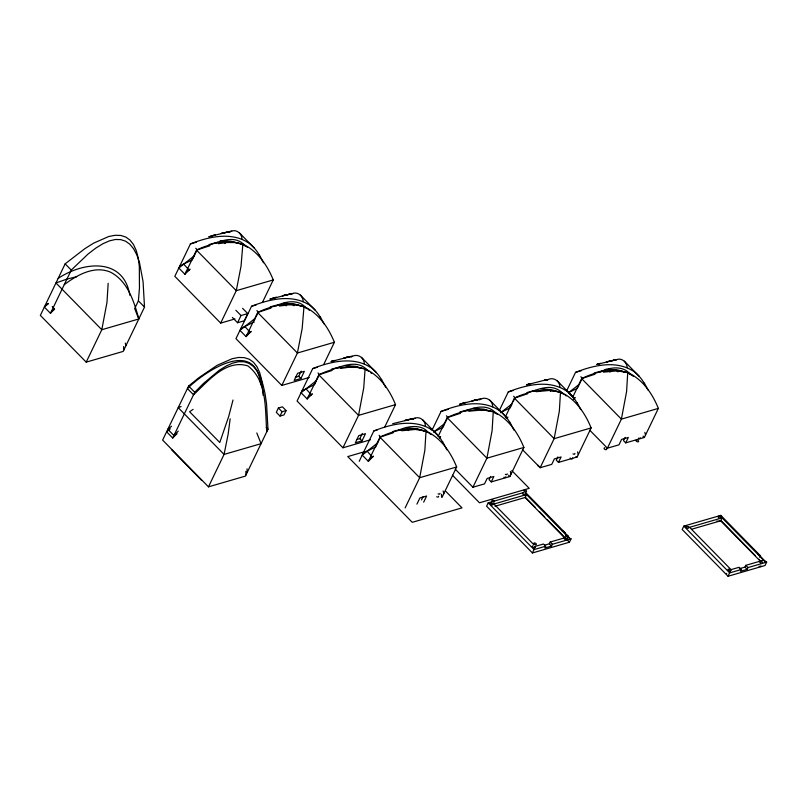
<?xml version="1.0" encoding="UTF-8"?>
<svg xmlns="http://www.w3.org/2000/svg" width="807" height="807" viewBox="0 0 807 807"><rect width="100%" height="100%" fill="white"/><g stroke="black" fill="none" stroke-linecap="round" stroke-linejoin="round"><path stroke-width="1.21" d="M135.294 307.296L138.4 300.85L139.46 287.928L139.329 266.32L138.138 257.645L136.191 250.382L133.488 244.531L130.038 240.093L125.842 237.076L120.889 235.473L115.179 235.281L108.723 236.512L93.551 243.2L84.836 248.677L65.145 263.859L40.35 315.386L86.198 362.141L123.178 351.408L144.514 307.084L143.071 281.714L139.44 262.275L136.786 254.78L133.589 248.758L129.836 244.228L125.539 241.172L120.687 239.598L115.28 239.508L109.318 240.9L102.812 243.775L95.751 248.132L88.134 253.973L71.258 270.093L50.458 313.328L44.345 307.094L48.259 303.815M230.156 418.833L228.169 434.035L224.074 454.412L208.468 486.843L162.621 440.077L188.626 386.039L198.845 377.737L217.022 365.379L232.204 358.691L238.66 357.461L244.37 357.652L249.323 359.256L253.519 362.272L256.969 366.711L259.672 372.562L261.609 379.825L263.102 395.228M759.68 555.791L759.518 554.873L757.733 554.187M233.001 400.03L228.714 416.442L219.776 442.498L189.635 411.762L193.075 409.361M86.198 362.141L101.803 329.72L106.978 302.363L108.168 283.287M247.315 242.12C230.086 231.649 207.954 236.986 190.432 243.906L174.826 276.337L220.674 323.093L234.988 318.936M194.245 255.839L178.811 268.045L184.924 274.279L196.545 250.14L209.86 245.732M192.792 258.865L197.18 249.736L195.728 248.253M224.931 243.532L225.98 241.343M220.674 323.093L236.28 290.671L241.041 266.159L242.705 245.994L242.625 244.057L234.918 242.584L227.211 242.504L218.294 243.694M170.327 428.769L166.605 431.785L172.718 438.019L194.739 392.273L203.455 383.466L219.232 370.312L226.293 365.954L232.799 363.079L238.751 361.687L244.158 361.778L249.01 363.352L253.317 366.408L257.07 370.938L260.268 376.95L262.911 384.455L265.009 393.433L266.552 403.893L267.985 429.263L245.449 476.1L208.468 486.843M232.396 317.474L237.561 322.739L241.031 315.537L247.749 313.58L242.594 308.324M247.749 313.58L244.279 320.783L237.561 322.739M308.445 304.471C291.216 293.99 269.094 299.326 251.562 306.257L235.957 338.678L281.804 385.443L309.242 377.474M262.557 302.151L273.26 279.928C267.299 265.2 257.524 250.816 242.625 244.057M240.869 328.469L253.438 322.215L255.375 318.19L239.941 330.386L246.054 336.62L257.675 312.491L270.991 308.082M255.869 317.171L258.321 312.087A125.186 98.837 12.7 0 1 265.796 308.95C277.215 304.753 290.117 302.03 301.939 306.257M286.061 305.883L287.121 303.694M281.804 385.443L297.41 353.012L302.171 328.51L303.836 308.345L303.765 306.408L296.048 304.935L288.351 304.854L279.424 306.045M278.395 407.999L276.317 412.327L279.989 416.059L284.014 414.889L286.102 410.571L282.43 406.829L278.395 407.999L282.067 411.741L286.102 410.571M295.342 377.273L298.711 376.294L301.182 371.149M279.989 416.059L282.067 411.741M300.89 378.523L304.36 371.311L297.632 373.268L294.162 380.47L300.89 378.523L298.711 376.294M369.576 366.822C352.356 356.341 330.224 361.677 312.692 368.607L297.087 401.029L342.935 447.794L370.373 439.825M302.01 390.81L314.569 384.566L316.505 380.541L301.082 392.737L307.195 398.971L318.805 374.841L332.131 370.433M323.698 364.502L334.391 342.279C328.429 327.551 318.654 313.166 303.765 306.408M317 379.522L318.957 375.447M342.935 447.794L358.54 415.363L363.735 387.874L364.966 370.685L364.895 368.759L357.188 367.286L349.481 367.205L340.554 368.385M356.482 439.613L359.841 438.645L362.313 433.49M362.02 440.864L365.49 433.662L358.772 435.619L355.302 442.821L362.02 440.864L359.841 438.645M359.216 461.301L373.823 430.948C391.355 424.028 413.487 418.692 430.716 429.173M384.828 426.853L395.521 404.63C389.569 389.892 379.784 375.507 364.895 368.759M377.646 442.892L362.212 455.087L368.325 461.322L379.946 437.182L393.261 432.784M424.906 431.22C412.942 426.641 399.687 429.334 388.076 433.672A125.186 98.837 12.7 0 0 380.571 436.769L375.709 446.917L363.14 453.161M408.332 430.585L409.381 428.396M431.977 430.302L441.066 411.429C458.598 404.499 480.72 399.162 497.949 409.643M438.09 436.537L447.179 417.663L460.494 413.255M442.942 427.387L444.879 423.362L433.672 432.038M445.373 422.343L447.33 418.268M405.144 507.906L419.68 477.714L424.865 450.225L426.025 431.109L415.222 429.455L401.694 430.736M416.926 504.133L419.902 497.959L426.621 496.012L423.655 502.186M421.466 499.957L422.959 496.87M442.024 497.374L456.661 466.971C450.699 452.243 440.925 437.858 426.025 431.109M499.21 410.783L508.299 391.899C525.831 384.979 547.963 379.643 565.182 390.114M505.323 417.017L514.412 398.133L527.738 393.725M513.091 401.805L515.058 397.73A125.186 98.837 12.7 0 1 522.533 394.593M455.299 469.25L472.932 487.236L486.914 458.184L492.099 430.696L493.269 411.58L482.465 409.926L468.928 411.207M490.636 476.433L489.062 479.701L491.241 481.92L509.913 476.503L523.894 447.451C517.933 432.713 508.158 418.329 493.269 411.58M491.241 481.92L493.864 476.483L487.135 478.44L484.523 483.877L472.932 487.236M566.453 391.254L575.532 372.38C593.064 365.45 615.196 360.114 632.416 370.595M572.567 397.488L581.645 378.614L594.971 374.206M577.893 387.33L578.861 385.322M579.355 384.314L582.291 378.201A125.186 98.837 12.7 0 1 589.766 375.073C601.225 370.867 614.177 368.133 626.03 372.42M494.953 506.251L525.105 497.495L526.517 494.56L525.639 492.916M522.533 449.731L540.165 467.717L554.147 438.665L559.342 411.177L560.502 392.051L549.698 390.406L536.161 391.688M557.869 456.903L556.295 460.172L558.484 462.401L577.146 456.974L591.128 427.922C585.166 413.194 575.391 398.809 560.502 392.051M558.484 462.401L561.097 456.954L554.369 458.911L551.756 464.348L540.165 467.717M610.001 372.077L611.07 369.858M532.438 552.956L535.444 546.329L543.474 543.999L545.653 546.218L544.806 547.993L551.524 546.036L552.381 544.271L571.043 538.854L569.419 542.223L532.438 552.956L486.591 506.201L488.215 502.832L524.005 492.431M544.866 545.108L549.345 543.807L550.192 542.042L565.626 537.563M589.766 430.202L607.399 448.188L621.39 419.136L626.575 391.647L627.735 372.531L616.931 370.877L603.404 372.158M570.448 539.026L567.997 536.877L566.585 539.802L525.105 497.495M625.102 437.384L623.529 440.642L625.718 442.872L644.379 437.455L658.361 408.392C652.409 393.665 642.624 379.28 627.735 372.531M625.718 442.872L628.33 437.434L621.612 439.381L618.989 444.828L607.399 448.188M691.77 529.2L720.712 520.797L722.124 517.862L720.802 515.38L683.822 526.124L682.197 529.493L728.045 576.259L765.026 565.515L766.65 562.146L763.604 560.169L745.799 565.344L744.952 567.109L739.343 568.733M730.103 571.578L731.051 569.621L739.081 567.291L741.26 569.52L740.412 571.285L747.131 569.338L747.978 567.563L766.65 562.146M728.045 576.259L731.051 569.621L689.561 527.314L688.331 527.062M759.801 557.435L760.537 555.912L720.802 515.38M50.458 313.328L54.543 309.081L52.233 306.509M184.924 274.279L189.988 269.054M246.054 336.62L251.118 331.395M307.195 398.971L312.259 393.745M368.325 461.322L373.389 456.096M506.382 418.53L507.855 417.048M573.626 399.011L575.098 397.518M439.401 437.798L440.622 436.567M178.286 431.109L173.929 435.508L167.816 429.274L171.538 426.257M172.718 438.019L177.076 433.621M500.602 412.75L512.112 403.833L510.175 407.868L500.774 412.407M568.441 392.747L578.71 384.778M51.376 311.401L54.543 309.081M185.852 272.352L189.02 270.022L183.623 264.03L179.739 266.118M246.982 334.703L250.15 332.373A109.691 85.804 13.5 0 1 250.937 331.869M308.123 397.054L311.29 394.724L305.893 388.732M369.253 459.395L372.42 457.075A109.691 85.804 13.5 0 1 373.197 456.57M573.343 399.062L574.13 398.497L568.491 392.626M506.302 418.44L506.887 418.016A109.691 85.804 13.5 0 1 507.674 417.512M439.26 437.828L439.654 437.545A109.691 85.804 13.5 0 1 440.44 437.041M64.257 284.649C77.089 275.036 94.348 265.18 110.599 272.211C127.799 281.179 133.992 301.485 138.824 318.896M45.263 305.167L48.43 303.462M433.783 431.806L442.418 427.619M58.144 278.415C83.06 261.68 123.612 256.949 129.826 295.241M183.623 264.03L192.308 259.874M568.733 392.505L577.409 388.338M351.156 357.067C356.835 352.881 364.29 357.148 364.34 363.997M479.529 399.889C485.209 395.702 492.663 399.969 492.714 406.819M546.763 380.369C552.442 376.183 559.897 380.45 559.947 387.299M197.17 249.726A125.186 98.837 12.7 0 1 204.655 246.599C217.577 242.897 234.312 233.031 245.187 245.893M276.004 305.813C284.932 301.616 297.349 298.903 305.076 306.862M317.998 372.955L319.451 374.428A125.186 98.837 12.7 0 1 326.926 371.301C340.06 367.367 356.997 357.804 368.012 370.907M398.275 430.514C407.242 425.642 422.848 424.099 428.124 432.683M446.372 415.776L447.814 417.249A125.186 98.837 12.7 0 1 455.299 414.122C468.423 410.198 485.36 400.625 496.376 413.729M522.543 394.623C535.081 391.133 550.414 381.63 561.813 392.505M599.984 371.936C609.346 367.346 622.974 364.956 630.297 374.357M181.111 406.536L178.226 407.656L224.074 454.412L261.054 443.679L256.818 432.956M230.298 231.74C235.916 228.391 241.929 233.374 242.07 239.306M291.428 294.081C297.047 290.742 303.059 295.715 303.21 301.647M413.698 418.783C419.317 415.434 425.329 420.417 425.471 426.348M615.408 360.204C621.017 356.865 627.029 361.839 627.18 367.77M333.957 360.618L331.021 361.536L349.835 356.704L344.458 357.834M529.553 383.91L526.628 384.828L545.441 379.996M208.751 236.834L215.227 234.918L209.275 236.663M459.395 404.357L465.861 402.431L459.909 404.176M270.406 299.004L276.357 297.269L269.891 299.185L290.288 294.01M331.536 361.354L334.532 360.436M392.676 423.705L413.618 418.581L405.588 420.185M527.142 384.646L530.138 383.739M211.686 235.916L230.217 231.528L221.269 233.415L229.158 231.659M462.32 403.439L478.208 399.526L472.831 400.655M190.432 243.906L196.394 242.171M273.26 279.928L236.28 290.671L196.545 250.14M251.562 306.257L256.333 304.875M334.391 342.279L297.41 353.012L257.675 312.491M312.692 368.607L317.464 367.215M395.521 404.63L358.54 415.363L318.805 374.841M373.823 430.948L377.404 429.909M441.066 411.429L448.218 409.351M508.299 391.899L513.07 390.517M575.532 372.38L581.504 370.645M364.361 451.759L347.777 456.58L412.246 522.321L461.997 507.875L445.444 490.989M456.661 466.971L419.68 477.714L379.946 437.182M523.894 447.451L486.914 458.184L447.179 417.663M591.128 427.922L554.147 438.665L514.412 398.133M658.361 408.392L621.39 419.136L581.645 378.614M545.653 546.218L534.063 549.587L488.215 502.832L493.955 504.022L526.517 494.56L566.494 535.334M689.561 527.314L722.124 517.862L765.793 562.398M741.26 569.52L729.669 572.889L683.822 526.124L686.182 526.618M597.382 364.209L600.337 363.382L596.797 364.391L615.317 360.003L606.38 361.879L614.258 360.124M285.063 295.12L291.347 293.879L282.41 295.765L286.031 294.888M343.54 358.106L347.161 357.239M471.913 400.928L475.535 400.06M404.67 420.457L408.292 419.579M214.874 243.462C223.549 241.364 232.92 240.89 241.384 244.128M337.144 368.163L349.794 366.489L361.405 368.053M532.741 391.456L546.853 389.791L558.444 391.819L551.272 389.66L540.72 388.823M465.508 410.985L478.168 409.31L489.768 410.874M230.55 231.397L228.018 231.932L231.73 231.175M291.69 293.738L289.158 294.283L292.86 293.526M615.66 359.861L613.128 360.406L616.841 359.65M413.951 418.44L411.419 418.974L415.131 418.228M346.193 357.471L349.835 356.704M474.566 400.292L478.208 399.526M407.323 419.822L412.559 418.702M351.418 356.351L348.816 356.886L352.477 356.23M547.025 379.653L544.422 380.188L548.084 379.522M479.792 399.172L477.189 399.707L480.851 399.051M76.675 276.751L67.253 278.99L55.955 282.954L101.803 329.72L138.784 318.977L134.557 308.254M220.039 240.99L221.915 240.89M605.149 369.455L607.025 369.354M222.853 240.829L230.863 241.232L240.567 243.825M283.983 303.18L294.535 304.017L301.697 306.176M345.124 365.531L355.665 366.358L363.775 368.87M607.964 369.303L618.505 370.131L625.677 372.289M473.487 408.352L484.039 409.179L492.139 411.691M406.254 427.881L416.795 428.709L423.968 430.867M563.478 532.267L564.93 532.61L526.073 492.986M759.084 555.559L760.537 555.912M644.379 437.455L643.24 437.071L643.219 436.073M577.146 456.974L576.006 456.591M509.913 476.503L508.773 476.12L508.753 475.121M571.043 538.854L569.903 538.471L563.911 531.571L562.126 530.885M564.093 532.338L566.282 535.374M558.847 391.97L559.382 392.162M627.241 372.884L628.028 373.227M303.261 306.771L303.916 307.053M242.493 244.571L243.3 244.935M493.491 412.246L494.61 412.781M365.178 369.455L366.338 369.999M426.51 431.896L427.095 432.159M561.238 392.959L562.126 393.392M304.632 307.376L305.671 307.891M629.087 373.722L629.742 374.065M244.168 245.348L244.914 245.742M495.084 413.013L495.821 413.406M366.802 370.242L367.457 370.584M562.872 393.786L563.619 394.199M306.226 308.193L306.872 308.556M630.852 374.68L632.456 375.689M245.742 246.206L247.356 247.214M429.142 433.248L430.232 433.914M496.93 414.052L497.465 414.395M368.557 371.23L369.092 371.563M307.961 309.222L309.505 310.281M565.223 395.208L566.242 395.924M430.756 434.257L431.271 434.62M632.981 376.042L633.485 376.405M370.645 372.632L371.623 373.379M616.175 370.1L617.92 371.886M766.055 562.318L759.7 555.63M580.838 376.728L582.291 378.201M720.944 520.555L755.332 555.63M758.852 559.221L760.618 561.026M720.712 520.797L760.426 561.299M745.799 565.344L747.978 567.563M744.952 567.109L747.131 569.338M548.942 389.63L550.687 391.415M513.605 396.247L515.058 397.73M511.809 470.582L529.231 488.346L479.479 502.791L452.475 475.252M567.997 536.877L570.186 539.096M525.337 497.263L535.031 507.149M539.439 511.648L544.735 517.045M547.378 519.738L569.419 542.223M550.192 542.042L552.381 544.271M549.345 543.807L551.524 546.036M493.955 504.022L533.679 544.523M292.195 303.977L293.95 305.762M256.868 310.604L258.321 312.087M379.129 435.296L380.581 436.779M235.866 310.271L241.031 315.537M266.239 427.488L267.985 429.263M138.4 300.85L144.514 307.084M188.626 386.039L194.739 392.273M65.145 263.859L71.258 270.093M171.437 449.57L201.579 480.306M624.325 361.122L639.295 376.415M557.082 380.652L572.052 395.934M489.849 400.181L504.819 415.464M422.616 419.701L437.586 434.983M239.215 232.658L254.185 247.941M300.345 295.009L315.315 310.292M361.486 357.36L376.445 372.642M501.5 412.024L506.887 418.016M434.257 431.553L437.344 434.973M367.024 451.073L372.42 457.075M244.753 326.381L250.15 332.373M644.359 383.063L648.061 390.053M577.126 402.592L580.828 409.583M509.883 422.122L514.109 430.313M442.65 441.641L446.876 449.842M381.519 379.29L385.746 387.491M320.379 316.949L324.081 323.94M259.249 254.598L263.475 262.789M644.833 432.36L645.529 435.064M577.59 451.89L578.296 454.593M510.357 471.419L511.063 474.123M443.124 490.938L443.82 493.642M125.297 343.116L125.953 345.648M260.742 384.818C255.92 337.588 205.553 370.645 187.416 388.55L193.529 394.784C207.954 381.509 225.657 359.024 247.799 365.864C267.601 380.722 264.948 409.724 266.774 431.785M247.063 468.837L247.184 472.498M245.853 471.359L245.974 475.01M441.51 494.298L441.56 496.961M123.642 346.556L123.703 350.319M189.06 270.063A109.691 85.804 13.5 0 1 189.796 269.518M247.436 241.999A39.704 31.08 13.1 0 1 258.986 254.669M209.094 244.571A92.2 67.536 10.3 0 1 217.628 242.393M253.963 322.467A64.863 45.021 73.8 0 1 253.438 322.215M308.577 304.35A39.704 31.08 13.1 0 1 320.127 317.02M270.224 306.922A92.2 67.536 10.3 0 1 278.758 304.733M311.32 394.754A109.691 85.804 13.5 0 1 312.067 394.22M369.707 366.701A39.704 31.08 13.1 0 1 381.257 379.371M331.364 369.273A92.2 67.536 10.3 0 1 339.898 367.084M439.916 493.359A1.412 0.807 25.7 0 1 439.512 494.126A1.412 0.807 25.7 0 1 438.1 493.834M438.514 496.275A1.412 0.807 25.7 0 1 438.11 497.041A1.412 0.807 25.7 0 1 436.698 496.749M430.837 429.052A39.704 31.08 13.1 0 1 442.387 441.711M392.495 431.624A92.2 67.536 10.3 0 1 401.029 429.435M507.149 473.83A1.412 0.807 25.7 0 1 506.746 474.607A1.412 0.807 25.7 0 1 505.333 474.304M505.747 476.745A1.412 0.807 25.7 0 1 505.343 477.512A1.412 0.807 25.7 0 1 503.931 477.219M498.08 409.522A39.704 31.08 13.1 0 1 509.631 422.192M459.728 412.095A92.2 67.536 10.3 0 1 468.262 409.906M566.615 538.693A1.412 0.807 25.7 0 1 566.302 539.893A1.412 0.807 25.7 0 1 564.396 538.905A1.412 0.807 25.7 0 1 565.344 538.027M524.984 493.723A1.412 0.807 25.7 0 1 524.53 494.792A1.412 0.807 25.7 0 1 522.694 493.884A1.412 0.807 25.7 0 1 523.329 492.895M492.684 503.729A1.412 0.807 25.7 0 1 492.441 504.99A1.412 0.807 25.7 0 1 490.505 503.931A1.412 0.807 25.7 0 1 491.665 503.165M534.658 546.531A1.412 0.807 25.7 0 1 534.365 547.721A1.412 0.807 25.7 0 1 532.459 546.783A1.412 0.807 25.7 0 1 533.286 545.855M539.439 466.658A1.412 0.807 25.7 0 1 538.047 465.256M574.806 453.423A1.412 0.807 25.7 0 1 574.402 454.2A1.412 0.807 25.7 0 1 573 453.897M572.496 457.973A1.412 0.807 25.7 0 1 571.881 458.911A1.412 0.807 25.7 0 1 570.135 458.023M565.314 389.993A39.704 31.08 13.1 0 1 576.864 402.663M526.971 392.565A92.2 67.536 10.3 0 1 535.495 390.386M760.87 565.778A1.412 0.807 25.7 0 1 760.456 566.534A1.412 0.807 25.7 0 1 759.044 566.232M719.118 520.666A1.412 0.807 25.7 0 1 718.553 521.453A1.412 0.807 25.7 0 1 716.989 520.898M726.703 573.737A1.412 0.807 25.7 0 1 726.431 573.384M574.16 398.527A109.691 85.804 13.5 0 1 574.907 397.992M632.547 370.474A39.704 31.08 13.1 0 1 644.097 383.143M594.204 373.046A92.2 67.536 10.3 0 1 602.738 370.857M606.491 448.601A1.412 0.807 25.7 0 1 606.027 449.681A1.412 0.807 25.7 0 1 604.191 448.742A1.412 0.807 25.7 0 1 604.897 447.794M637.893 440.319A1.412 0.807 25.7 0 1 638.347 441.782A1.412 0.807 25.7 0 1 636.269 441.106A1.412 0.807 25.7 0 1 636.844 439.986M640.223 437.707A1.412 0.807 25.7 0 1 639.81 438.463A1.412 0.807 25.7 0 1 638.398 438.161M566.06 536.342A1.412 0.807 25.7 0 0 568.279 536.665A1.412 0.807 25.7 0 0 566.716 535.112A1.412 0.807 25.7 0 0 566.06 536.342M524.318 491.231A1.412 0.807 25.7 0 0 526.537 491.554A1.412 0.807 25.7 0 0 524.964 490A1.412 0.807 25.7 0 0 524.318 491.231M492.199 501.44A1.412 0.807 25.7 0 0 494.419 501.762A1.412 0.807 25.7 0 0 492.855 500.209A1.412 0.807 25.7 0 0 492.199 501.44M534.103 544.17A1.412 0.807 25.7 0 0 536.322 544.493A1.412 0.807 25.7 0 0 534.748 542.94A1.412 0.807 25.7 0 0 534.103 544.17M686.414 527.657A1.412 0.807 25.7 0 0 688.623 527.97A1.412 0.807 25.7 0 0 687.039 526.416A1.412 0.807 25.7 0 0 686.414 527.657M760.224 562.509A1.412 0.807 25.7 0 0 762.464 562.913A1.412 0.807 25.7 0 0 760.981 561.329A1.412 0.807 25.7 0 0 760.224 562.509M718.472 517.398A1.412 0.807 25.7 0 0 720.722 517.801A1.412 0.807 25.7 0 0 719.229 516.228A1.412 0.807 25.7 0 0 718.472 517.398M728.267 570.337A1.412 0.807 25.7 0 0 730.506 570.741A1.412 0.807 25.7 0 0 729.024 569.167A1.412 0.807 25.7 0 0 728.267 570.337"/></g></svg>
